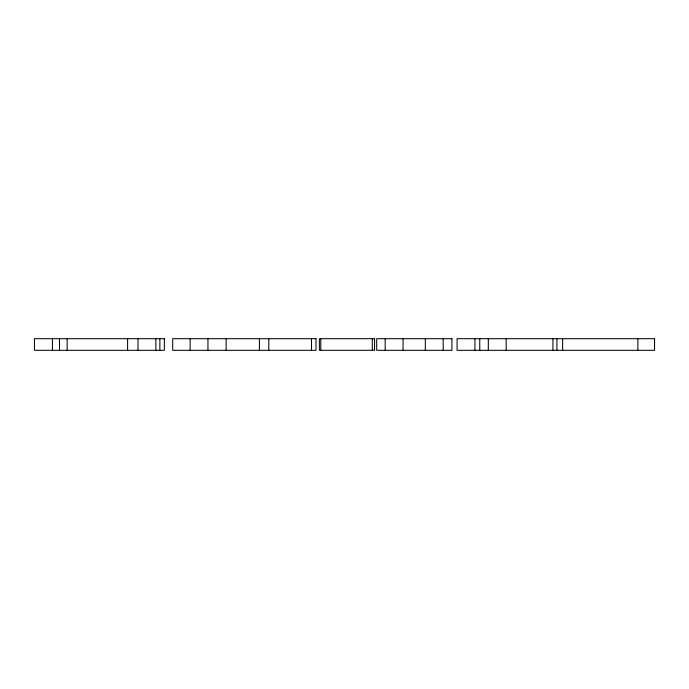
<?xml version="1.0" encoding="UTF-8"?>
<svg xmlns="http://www.w3.org/2000/svg" width="689" height="689" viewBox="0 0 689 689"><rect width="100%" height="100%" fill="white"/><g stroke="black" fill="none" stroke-linecap="round" stroke-linejoin="round"><path stroke-width="1.03" d="M637.876 338.687L637.876 350.313M562.646 338.687L562.646 350.313M556.919 338.687L556.919 350.313M552.931 338.687L552.931 350.313M506.182 338.687L506.182 350.313M488.312 338.687L488.312 350.313M479.759 338.687L479.759 350.313M474.936 338.687L474.936 350.313M443.182 338.687L443.182 350.313M425.311 338.687L425.311 350.313M403.056 338.687L403.056 350.313M385.194 338.687L385.194 350.313M372.327 338.687L372.327 350.313M320.781 338.687L320.781 350.313M311.497 338.687L311.497 350.313M268.805 338.687L268.805 350.313M259.4 338.687L259.4 350.313M226.13 338.687L226.13 350.313M207.949 338.687L207.949 350.313M190.147 338.687L190.147 350.313M159.865 338.687L159.865 350.313M155.869 338.687L155.869 350.313M137.998 338.687L137.998 350.313M127.603 338.687L127.603 350.313M67.16 338.687L67.16 350.313M59.487 338.687L59.487 350.313M52.424 338.687L52.424 350.313M164.352 338.687L34.45 338.687L34.45 350.313L164.352 350.313L164.352 338.687M315.993 338.687L172.698 338.687L172.698 350.313L315.993 350.313L315.993 338.687M374.575 338.687L319.386 338.687L319.386 350.313L374.575 350.313L374.575 338.687M451.915 338.687L376.694 338.687L376.694 350.313L451.915 350.313L451.915 338.687M654.55 338.687L457.074 338.687L457.074 350.313L654.55 350.313L654.55 338.687"/></g></svg>
